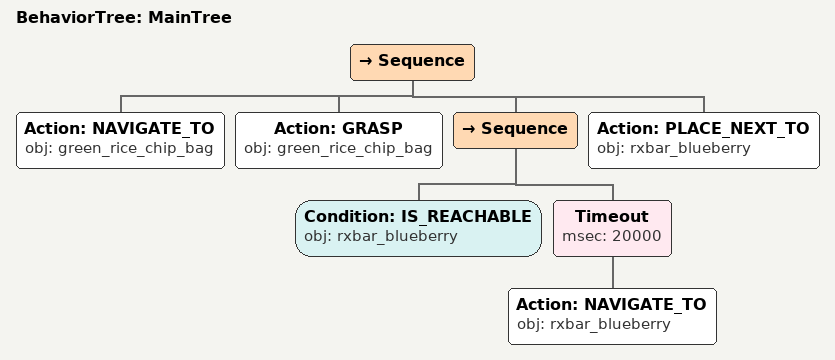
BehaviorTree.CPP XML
<root main_tree_to_execute="MainTree">
  <BehaviorTree ID="MainTree">
    <Sequence>
      <!-- Navigate to green_rice_chip_bag -->
      <Action ID="NAVIGATE_TO" obj="green_rice_chip_bag" />
      <!-- Grasp green_rice_chip_bag -->
      <Action ID="GRASP" obj="green_rice_chip_bag" />
      <Sequence>
        <!-- Check rxbar_blueberry is reachable before NAVIGATE_TO -->
        <Condition ID="IS_REACHABLE" obj="rxbar_blueberry" />
        <!-- Timeout: NAVIGATE_TO rxbar_blueberry within 20s -->
        <Timeout msec="20000">
          <!-- Navigate to rxbar_blueberry -->
          <Action ID="NAVIGATE_TO" obj="rxbar_blueberry" />
        </Timeout>
      </Sequence>
      <!-- Place next to rxbar_blueberry -->
      <Action ID="PLACE_NEXT_TO" obj="rxbar_blueberry" />
    </Sequence>
  </BehaviorTree>
</root>
